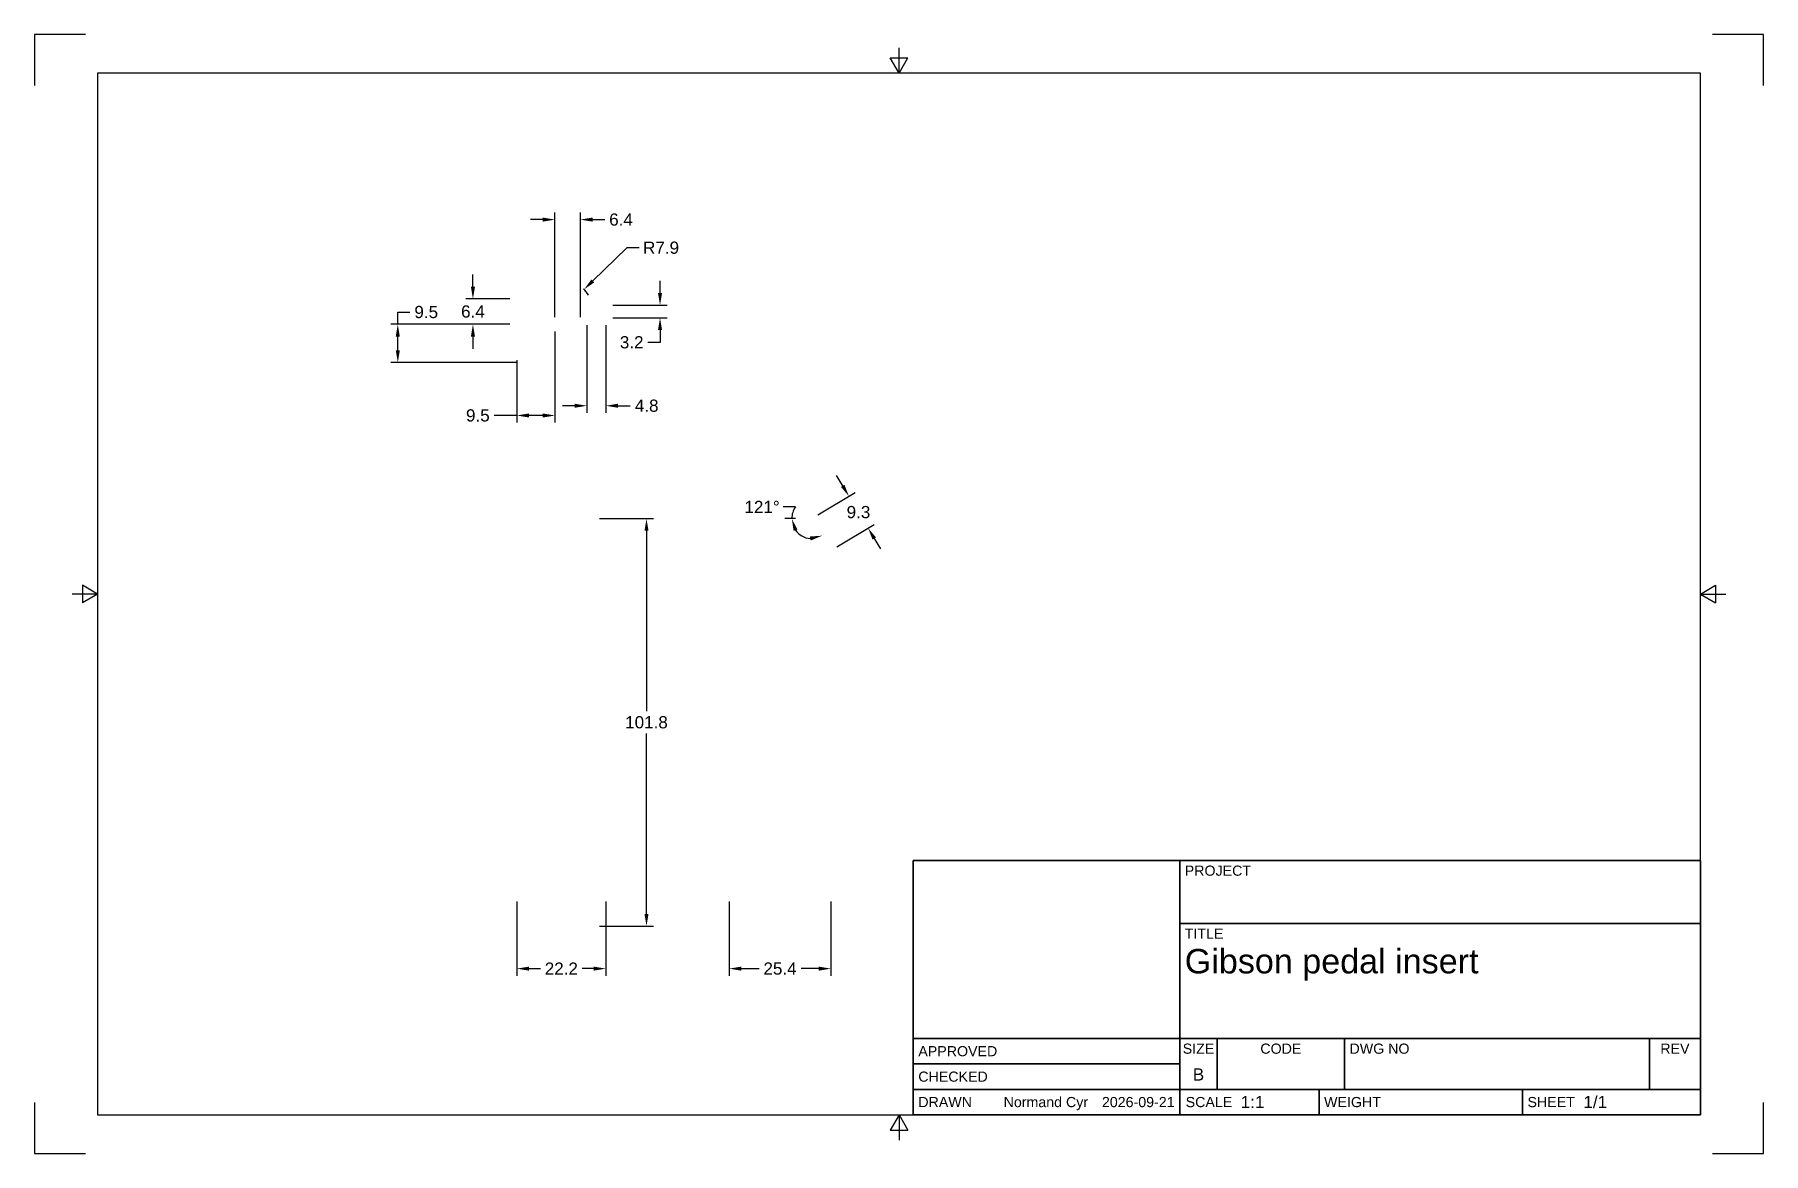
# Paper-space layout 'pédale Gibson' of a CAD drawing. Header units: inches. Extents: x 0 to 17, y 0 to 11.
import ezdxf
from ezdxf.enums import TextEntityAlignment as Align

# ---------------------------------------------------------------- set-up
doc = ezdxf.new("R2010")
doc.units = ezdxf.units.IN
doc.header["$LTSCALE"] = 0.75
doc.header["$MEASUREMENT"] = 0
for name, color, linetype, lineweight in [('Border', 7, 'Continuous', 25), ('FD_Dimensions', 7, 'Continuous', 25), ('Titleblock', 7, 'Continuous', 35)]:
    doc.layers.add(name, color=color, linetype=linetype, lineweight=lineweight)
doc.styles.add('FusionTitle', font='Arial.ttf')
doc.styles.get("Standard").update_dxf_attribs({"font": 'Arial.ttf'})
doc.dimstyles.new('Dim-Standard', dxfattribs={"dimtxt": 0.12, "dimasz": 0.12, "dimexe": 0.07, "dimexo": 0.07, "dimgap": 0.05, "dimtad": 0, "dimtih": 1, "dimtoh": 1, "dimdec": 1, "dimlfac": 25.4, "dimzin": 12, "dimdsep": 46, "dimtxsty": 'Standard', "dimcen": 0, "dimadec": 1, "dimazin": 3, "dimtp": 0.01, "dimtm": 0.01000000001, "dimtfac": 1, "dimtdec": 1, "dimtofl": 0, "dimtmove": 0, "dimatfit": 3, "dimfxl": 1, "dimtolj": 1, "dimtzin": 12, "dimarcsym": 1})

# ---------------------------------------------------------------- blocks, each defined once
blk = doc.blocks.new('ANSI_B_SHEET')
at = {"layer": 'Border'}
for p, q in [((8.41339745962156, 10.77), (8.586602540378447, 10.77)), ((8.500000000000004, 10.62), (8.41339745962156, 10.77)), ((8.500000000000004, 10.62), (8.500000000000004, 10.87)), ((8.500000000000004, 10.62), (8.586602540378447, 10.77)), ((16.38, 10.62), (0.6200000000000045, 10.62)), ((0.6200000000000045, 10.62), (0.620000000000001, 0.38)), ((16.38, 0.38), (16.38, 10.62)), ((0.6200000000000045, 5.499999999999999), (0.3700000000000045, 5.499999999999999)), ((0.470000000000006, 5.586602540378443), (0.470000000000006, 5.413397459621556)), ((0.6200000000000045, 5.499999999999999), (0.470000000000006, 5.586602540378443)), ((0.6200000000000045, 5.499999999999999), (0.470000000000006, 5.413397459621556)), ((16.38, 5.499999999999999), (16.53, 5.586602540378443)), ((16.38, 5.499999999999999), (16.63, 5.499999999999999)), ((16.38, 5.499999999999999), (16.53, 5.413397459621556)), ((16.53, 5.586602540378443), (16.53, 5.413397459621556)), ((0.6200000000000045, 0.38), (16.38, 0.3800000000000001)), ((8.5, 0.38), (8.413397459621557, 0.2299999999999943)), ((8.5, 0.38), (8.5, 0.13)), ((8.5, 0.38), (8.586602540378443, 0.2299999999999943)), ((8.413397459621557, 0.2299999999999943), (8.586602540378443, 0.2299999999999943))]:
    blk.add_line(p, q, dxfattribs=at)
at = {"layer": 'Defpoints'}
for p, q in [((0.5, 11), (0, 11)), ((0, 11), (0, 10.5)), ((17, 11), (16.5, 11)), ((17, 10.5), (17, 11)), ((0, 0.5), (0, 0)), ((17, 0), (17, 0.5)), ((0, 0), (0.5, 0)), ((16.5, 0), (17, 0))]:
    blk.add_line(p, q, dxfattribs=at)
blk = doc.blocks.new('ANSI_TITLEBLOCK')
at = {"layer": 'Titleblock'}
for p, q in [((0, 2.5), (-7.740000000000002, 2.5)), ((-7.740000000000002, 2.5), (-7.740000000000002, 0)), ((-5.120000000000001, 0), (-5.120000000000001, 2.5)), ((0, 0), (0, 2.5)), ((-5.120000000000001, 1.88), (0, 1.88)), ((-7.740000000000002, 0.7500000000000001), (0, 0.7500000000000001)), ((-4.750000000000002, 0.25), (-4.75, 0.7500000000000001)), ((-3.5, 0.25), (-3.499999999999998, 0.7500000000000001)), ((-0.5, 0.25), (-0.4999999999999991, 0.7499999999999999)), ((-7.740000000000002, 0.5), (-5.120000000000001, 0.5)), ((-7.740000000000002, 0.25), (0, 0.25)), ((-3.75, 0), (-3.75, 0.25)), ((-1.750000000000001, 0), (-1.750000000000001, 0.25)), ((-7.740000000000002, 0), (0, 0))]:
    blk.add_line(p, q, dxfattribs=at)
at = {"layer": 'Titleblock', "style": 'FusionTitle'}
for s, p in [('PROJECT', (-5.07, 2.45)), ('TITLE', (-5.07, 1.83)), ('DWG NO', (-3.449999999999998, 0.7000000000000002))]:
    blk.add_text(s, height=0.1, dxfattribs=at).set_placement(p, align=Align.TOP_LEFT)
for s, p in [('SIZE', (-4.935, 0.7000000000000011)), ('CODE', (-4.125, 0.7000000000000002)), ('REV', (-0.25, 0.7000000000000002))]:
    blk.add_text(s, height=0.1, dxfattribs=at).set_placement(p, align=Align.TOP_CENTER)
for s, p in [('APPROVED', (-7.690000000000001, 0.625)), ('CHECKED', (-7.690000000000001, 0.375)), ('DRAWN', (-7.690000000000001, 0.125)), ('SCALE', (-5.060956188370747, 0.125)), ('WEIGHT', (-3.699999999999999, 0.125)), ('SHEET', (-1.7, 0.125))]:
    blk.add_text(s, height=0.1, dxfattribs=at).set_placement(p, align=Align.MIDDLE_LEFT)
for tag, height, p in [('PROJECT_FOLDER', 0.24, (-5.07, 2.22)), ('TITLE_1', 0.24, (-5.07, 1.63)), ('TITLE_2', 0.24, (-5.07, 1.29)), ('TITLE_3', 0.12, (-5.07, 0.9499999999999996))]:
    blk.add_attdef(tag, text='', height=height, dxfattribs=at).set_placement(p, align=Align.TOP_LEFT)
for tag, height, p in [('APPROVED_BY', 0.1, (-6.851207210059467, 0.625)), ('CHECKED_BY', 0.1, (-6.851207210059467, 0.375)), ('DRAWN_BY', 0.1, (-6.851207210059467, 0.125)), ('SCALE', 0.12, (-4.520000000000001, 0.125)), ('WEIGHT', 0.12, (-3.100000000000001, 0.125)), ('SHEET', 0.12, (-1.150000000000001, 0.125))]:
    blk.add_attdef(tag, text='', height=height, dxfattribs=at).set_placement(p, align=Align.MIDDLE_LEFT)
for tag, p in [('APPROVED_DATE', (-5.170000000000001, 0.625)), ('CHECKED_DATE', (-5.170000000000001, 0.375)), ('DRAWN_DATE', (-5.170000000000001, 0.125))]:
    blk.add_attdef(tag, text='', height=0.1, dxfattribs=at).set_placement(p, align=Align.MIDDLE_RIGHT)
for tag, p in [('SIZE', (-4.935000000000002, 0.3)), ('CODE', (-4.125, 0.3)), ('REV', (-0.25, 0.3))]:
    blk.add_attdef(tag, text='', height=0.12, dxfattribs=at).set_placement(p, align=Align.BOTTOM_CENTER)
blk.add_attdef('DWG_NO', text='', height=0.12, dxfattribs=at).set_placement((-3.449999999999999, 0.3), align=Align.BOTTOM_LEFT)
blk = doc.blocks.new('*D94')
at = {"layer": 'Defpoints', "color": 0, "transparency": 16777216}
for p in [(5.485909418237497, 6.241726029833444), (6.017159418237499, 6.241726029833443), (5.485909418237497, 2.2348362298344)]:
    blk.add_point(p, dxfattribs=at)
at = {"layer": 'FD_Dimensions', "color": 0, "lineweight": -2, "transparency": 16777216}
for p, q in [((5.555909418237498, 6.241726029833444), (6.0871594182375, 6.241726029833443)), ((6.017159418237499, 6.121726029833443), (6.017159418237498, 4.349549888360524)), ((6.017159418237498, 2.3548362298344), (6.017159418237498, 4.127012371307318)), ((5.555909418237498, 2.2348362298344), (6.087159418237499, 2.2348362298344))]:
    blk.add_line(p, q, dxfattribs=at)
at = {"layer": 'FD_Dimensions', "color": 0, "transparency": 16777216}
for points in [[(5.9971594182375, 6.121726029833444), (6.037159418237499, 6.121726029833443), (6.017159418237499, 6.241726029833443)], [(5.997159418237499, 2.3548362298344), (6.037159418237498, 2.3548362298344), (6.017159418237498, 2.2348362298344)]]:
    blk.add_solid(points, dxfattribs=at)
at = {"layer": 'FD_Dimensions', "color": 0, "transparency": 16777216, "insert": (6.017159418237497, 4.238281129833923), "char_height": 0.12, "attachment_point": 5}
blk.add_mtext('\\A1;101.8', dxfattribs=at)
blk = doc.blocks.new('*D95')
at = {"layer": 'Defpoints', "color": 0, "transparency": 16777216}
for p in [(4.742223200390072, 2.5473362298344), (5.617223200390072, 2.5473362298344), (5.617223200390072, 1.8168674798344)]:
    blk.add_point(p, dxfattribs=at)
at = {"layer": 'FD_Dimensions', "color": 0, "lineweight": -2, "transparency": 16777216}
for p, q in [((4.742223200390072, 2.4773362298344), (4.742223200390072, 1.7468674798344)), ((5.617223200390072, 2.4773362298344), (5.617223200390072, 1.7468674798344)), ((4.862223200390072, 1.8168674798344), (4.97346126314587, 1.8168674798344)), ((5.497223200390072, 1.8168674798344), (5.385985137634274, 1.8168674798344))]:
    blk.add_line(p, q, dxfattribs=at)
at = {"layer": 'FD_Dimensions', "color": 0, "transparency": 16777216}
for points in [[(4.862223200390072, 1.8368674798344), (4.862223200390072, 1.7968674798344), (4.742223200390072, 1.8168674798344)], [(5.497223200390072, 1.8368674798344), (5.497223200390072, 1.7968674798344), (5.617223200390072, 1.8168674798344)]]:
    blk.add_solid(points, dxfattribs=at)
at = {"layer": 'FD_Dimensions', "color": 0, "transparency": 16777216, "insert": (5.179723200390072, 1.8168674798344), "char_height": 0.12, "attachment_point": 5}
blk.add_mtext('\\A1;22.2', dxfattribs=at)
blk = doc.blocks.new('*D96')
at = {"layer": 'Defpoints', "color": 0, "transparency": 16777216}
for p in [(6.830178664408578, 2.54733622981621), (7.830178664408564, 2.54733622981621), (7.830178664408564, 1.81686747981621)]:
    blk.add_point(p, dxfattribs=at)
at = {"layer": 'FD_Dimensions', "color": 0, "lineweight": -2, "transparency": 16777216}
for p, q in [((6.830178664408578, 2.47733622981621), (6.830178664408578, 1.74686747981621)), ((7.830178664408564, 2.47733622981621), (7.830178664408564, 1.74686747981621)), ((6.950178664408578, 1.81686747981621), (7.12354837791471, 1.81686747981621)), ((7.710178664408564, 1.81686747981621), (7.536808950902432, 1.81686747981621))]:
    blk.add_line(p, q, dxfattribs=at)
at = {"layer": 'FD_Dimensions', "color": 0, "transparency": 16777216}
for points in [[(6.950178664408578, 1.83686747981621), (6.950178664408578, 1.79686747981621), (6.830178664408578, 1.81686747981621)], [(7.710178664408564, 1.83686747981621), (7.710178664408564, 1.79686747981621), (7.830178664408564, 1.81686747981621)]]:
    blk.add_solid(points, dxfattribs=at)
at = {"layer": 'FD_Dimensions', "color": 0, "transparency": 16777216, "insert": (7.330178664408571, 1.81686747981621), "char_height": 0.12, "attachment_point": 5}
blk.add_mtext('\\A1;25.4', dxfattribs=at)
blk = doc.blocks.new('*D97')
at = {"layer": 'Defpoints', "color": 0, "transparency": 16777216}
for p in [(5.403574489818806, 8.494599496661476), (5.179723200390072, 8.276547094195708)]:
    blk.add_point(p, dxfattribs=at)
at = {"layer": 'FD_Dimensions', "color": 0, "lineweight": -2, "transparency": 16777216}
for p, q in [((5.823700417566029, 8.903842026008649), (5.489533384959439, 8.57833161920833)), ((5.943700417566028, 8.903842026008647), (5.823700417566029, 8.903842026008649))]:
    blk.add_line(p, q, dxfattribs=at)
blk.add_arc((5.179723200390072, 8.276547094195708), 0.3125, 31.41392392745582, 45.59999999999998, dxfattribs=at)
at = {"layer": 'FD_Dimensions', "color": 0, "transparency": 16777216}
blk.add_solid([(5.47557803120163, 8.592658101731768), (5.503488738717249, 8.56400513668489), (5.403574489818806, 8.494599496661476)], dxfattribs=at)
at = {"layer": 'FD_Dimensions', "color": 0, "transparency": 16777216, "insert": (6.160480772272713, 8.903842026008649), "char_height": 0.12, "attachment_point": 5}
blk.add_mtext('\\A1;R7.9', dxfattribs=at)
blk = doc.blocks.new('*D104')
at = {"layer": 'Defpoints', "color": 0, "transparency": 16777216}
for p in [(3.571530431161622, 8.151547094195617), (4.742223200390072, 8.151547094195616), (4.820038674775788, 7.776547094195572)]:
    blk.add_point(p, dxfattribs=at)
at = {"layer": 'FD_Dimensions', "color": 0, "lineweight": -2, "transparency": 16777216}
for p, q in [((3.571530431161622, 8.151547094195617), (3.571530431161622, 8.271547094195617)), ((3.571530431161622, 8.271547094195617), (3.691530431161622, 8.271547094195617)), ((4.672223200390071, 8.151547094195616), (3.501530431161622, 8.151547094195617)), ((3.571530431161622, 7.896547094195572), (3.571530431161622, 8.031547094195618)), ((4.750038674775787, 7.776547094195572), (3.501530431161622, 7.776547094195572))]:
    blk.add_line(p, q, dxfattribs=at)
at = {"layer": 'FD_Dimensions', "color": 0, "transparency": 16777216}
for points in [[(3.551530431161622, 8.031547094195618), (3.591530431161622, 8.031547094195618), (3.571530431161622, 8.151547094195617)], [(3.551530431161622, 7.896547094195572), (3.591530431161622, 7.896547094195572), (3.571530431161622, 7.776547094195572)]]:
    blk.add_solid(points, dxfattribs=at)
at = {"layer": 'FD_Dimensions', "color": 0, "transparency": 16777216, "insert": (3.85121665217117, 8.271547094195617), "char_height": 0.12, "attachment_point": 5}
blk.add_mtext('\\A1;9.5', dxfattribs=at)
blk = doc.blocks.new('*D105')
at = {"layer": 'Defpoints', "color": 0, "transparency": 16777216}
for p in [(5.117223200390072, 8.151547094195708), (4.742223200390072, 7.870297094195616), (5.117223200390072, 7.25506271919571)]:
    blk.add_point(p, dxfattribs=at)
at = {"layer": 'FD_Dimensions', "color": 0, "lineweight": -2, "transparency": 16777216}
for p, q in [((5.117223200390072, 8.081547094195708), (5.117223200390072, 7.185062719195709)), ((4.742223200390072, 7.800297094195615), (4.742223200390072, 7.185062719195709)), ((4.742223200390072, 7.25506271919571), (4.518386547095531, 7.25506271919571)), ((4.997223200390072, 7.25506271919571), (4.862223200390072, 7.25506271919571))]:
    blk.add_line(p, q, dxfattribs=at)
at = {"layer": 'FD_Dimensions', "color": 0, "transparency": 16777216}
for points in [[(4.862223200390072, 7.275062719195709), (4.862223200390072, 7.23506271919571), (4.742223200390072, 7.25506271919571)], [(4.997223200390072, 7.275062719195709), (4.997223200390072, 7.23506271919571), (5.117223200390072, 7.25506271919571)]]:
    blk.add_solid(points, dxfattribs=at)
at = {"layer": 'FD_Dimensions', "color": 0, "transparency": 16777216, "insert": (4.358700326085981, 7.25506271919571), "char_height": 0.12, "attachment_point": 5}
blk.add_mtext('\\A1;9.5', dxfattribs=at)
blk = doc.blocks.new('*D113')
at = {"layer": 'Defpoints', "color": 0, "transparency": 16777216}
for p in [(7.553451376793888, 6.241726029815254), (7.642678664408573, 6.241726029815254), (7.642678664408573, 6.241726029815254), (7.610671964063824, 6.047495114064962), (7.830178664408564, 5.929226029815255)]:
    blk.add_point(p, dxfattribs=at)
at = {"layer": 'FD_Dimensions', "color": 0, "lineweight": -2, "transparency": 16777216}
for p, q in [((7.482404270707782, 6.356015995359041), (7.362404270707783, 6.356015995359042)), ((7.483451376793887, 6.241726029815255), (7.375828270707784, 6.241726029815255))]:
    blk.add_line(p, q, dxfattribs=at)
for centre, start, end in [((7.642678664408573, 6.241726029815254), 144.507736327961, 179.9999999999999), ((7.642678664408574, 6.241726029815253), 215.4922636720389, 265.4714928600335)]:
    blk.add_arc(centre, 0.1968503937007891, start, end, dxfattribs=at)
at = {"layer": 'FD_Dimensions', "color": 0, "transparency": 16777216}
for points in [[(7.463355943117151, 6.121340064271469), (7.501452598298414, 6.133532064271469), (7.445828270707783, 6.241726029815256)], [(7.62256331591939, 6.064960341164435), (7.631709329555847, 6.026019996603019), (7.743957356421864, 6.072928209793099)]]:
    blk.add_solid(points, dxfattribs=at)
at = {"layer": 'FD_Dimensions', "color": 0, "transparency": 16777216, "insert": (7.153727599493595, 6.356015995359043), "char_height": 0.12, "attachment_point": 5}
blk.add_mtext('\\A1;121°', dxfattribs=at)
blk = doc.blocks.new('*D118')
at = {"layer": 'Defpoints', "color": 0, "transparency": 16777216}
for p in [(8.007943552806505, 6.460884962854006), (7.642678664408571, 6.241726029815254), (7.830178664408562, 5.929226029815254)]:
    blk.add_point(p, dxfattribs=at)
at = {"layer": 'FD_Dimensions', "color": 0, "lineweight": -2, "transparency": 16777216}
for p, q in [((7.946204062155204, 6.563784113939513), (7.884464571503903, 6.666683265025019)), ((7.70270316920845, 6.27774073269518), (8.067968057606384, 6.496899665733933)), ((7.890203169208441, 5.96524073269518), (8.255468057606377, 6.184399665733934)), ((8.2571830434578, 6.045485811768501), (8.318922534109102, 5.942586660682995))]:
    blk.add_line(p, q, dxfattribs=at)
at = {"layer": 'FD_Dimensions', "color": 0, "transparency": 16777216}
for points in [[(7.963353920669456, 6.574074029048063), (7.929054203640955, 6.553494198830963), (8.007943552806505, 6.460884962854006)], [(8.274332901972052, 6.055775726877051), (8.24003318494355, 6.035195896659951), (8.195443552806498, 6.148384962854007)]]:
    blk.add_solid(points, dxfattribs=at)
at = {"layer": 'FD_Dimensions', "color": 0, "transparency": 16777216, "insert": (8.101693552806502, 6.30463496285401), "char_height": 0.12, "attachment_point": 5}
blk.add_mtext('\\A1;9.3', dxfattribs=at)
blk = doc.blocks.new('*D119')
at = {"layer": 'Defpoints', "color": 0, "transparency": 16777216}
for p in [(5.367223200390072, 9.180843969195708), (5.117223200390072, 8.151547094195708), (5.367223200390072, 8.151547094195708)]:
    blk.add_point(p, dxfattribs=at)
at = {"layer": 'FD_Dimensions', "color": 0, "lineweight": -2, "transparency": 16777216}
for p, q in [((4.997223200390072, 9.180843969195708), (4.877223200390072, 9.180843969195708)), ((5.117223200390072, 8.221547094195708), (5.117223200390072, 9.250843969195708)), ((5.367223200390072, 8.221547094195708), (5.367223200390072, 9.250843969195708)), ((5.487223200390072, 9.180843969195708), (5.607223200390072, 9.180843969195708))]:
    blk.add_line(p, q, dxfattribs=at)
at = {"layer": 'FD_Dimensions', "color": 0, "transparency": 16777216}
for points in [[(4.997223200390072, 9.200843969195708), (4.997223200390072, 9.160843969195708), (5.117223200390072, 9.180843969195708)], [(5.487223200390072, 9.200843969195708), (5.487223200390072, 9.160843969195708), (5.367223200390072, 9.180843969195708)]]:
    blk.add_solid(points, dxfattribs=at)
at = {"layer": 'FD_Dimensions', "color": 0, "transparency": 16777216, "insert": (5.766541072149963, 9.180843969195708), "char_height": 0.12, "attachment_point": 5}
blk.add_mtext('\\A1;6.4', dxfattribs=at)
blk = doc.blocks.new('*D120')
at = {"layer": 'Defpoints', "color": 0, "transparency": 16777216}
for p in [(4.310582575390077, 8.401547094195616), (4.742223200390072, 8.401547094195616), (4.742223200390072, 8.151547094195616)]:
    blk.add_point(p, dxfattribs=at)
at = {"layer": 'FD_Dimensions', "color": 0, "lineweight": -2, "transparency": 16777216}
for p, q in [((4.310582575390077, 8.521547094195615), (4.310582575390077, 8.641547094195616)), ((4.672223200390071, 8.401547094195616), (4.240582575390077, 8.401547094195616)), ((4.672223200390071, 8.151547094195616), (4.240582575390077, 8.151547094195616)), ((4.310582575390077, 8.031547094195616), (4.310582575390077, 7.911547094195616))]:
    blk.add_line(p, q, dxfattribs=at)
at = {"layer": 'FD_Dimensions', "color": 0, "transparency": 16777216}
for points in [[(4.290582575390077, 8.521547094195615), (4.330582575390077, 8.521547094195615), (4.310582575390077, 8.401547094195616)], [(4.290582575390077, 8.031547094195616), (4.330582575390077, 8.031547094195616), (4.310582575390077, 8.151547094195616)]]:
    blk.add_solid(points, dxfattribs=at)
at = {"layer": 'FD_Dimensions', "color": 0, "transparency": 16777216, "insert": (4.310582575390076, 8.276547094195617), "char_height": 0.12, "attachment_point": 5}
blk.add_mtext('\\A1;6.4', dxfattribs=at)
blk = doc.blocks.new('*D1086')
at = {"layer": 'Defpoints', "color": 0, "transparency": 16777216}
for p in [(5.617223200390072, 8.339047094195616), (5.617223200390072, 8.214047094195616), (6.15015742311935, 8.214047094195616)]:
    blk.add_point(p, dxfattribs=at)
at = {"layer": 'FD_Dimensions', "color": 0, "lineweight": -2, "transparency": 16777216}
for p, q in [((6.15015742311935, 8.459047094195615), (6.15015742311935, 8.579047094195616)), ((5.687223200390072, 8.339047094195616), (6.220157423119351, 8.339047094195616)), ((5.687223200390072, 8.214047094195616), (6.220157423119351, 8.214047094195616)), ((6.15015742311935, 8.094047094195616), (6.15015742311935, 7.974047094195615)), ((6.15015742311935, 7.974047094195615), (6.03015742311935, 7.974047094195615))]:
    blk.add_line(p, q, dxfattribs=at)
at = {"layer": 'FD_Dimensions', "color": 0, "transparency": 16777216}
for points in [[(6.130157423119351, 8.459047094195615), (6.17015742311935, 8.459047094195615), (6.15015742311935, 8.339047094195616)], [(6.130157423119351, 8.094047094195616), (6.17015742311935, 8.094047094195616), (6.15015742311935, 8.214047094195616)]]:
    blk.add_solid(points, dxfattribs=at)
at = {"layer": 'FD_Dimensions', "color": 0, "transparency": 16777216, "insert": (5.871576249858776, 7.974047094195617), "char_height": 0.12, "attachment_point": 5}
blk.add_mtext('\\A1;3.2', dxfattribs=at)
blk = doc.blocks.new('*D1087')
at = {"layer": 'Defpoints', "color": 0, "transparency": 16777216}
for p in [(5.429723200390072, 8.214047094195708), (5.617223200390072, 8.214047094195616), (5.617223200390072, 7.350765844195616)]:
    blk.add_point(p, dxfattribs=at)
at = {"layer": 'FD_Dimensions', "color": 0, "lineweight": -2, "transparency": 16777216}
for p, q in [((5.429723200390072, 8.144047094195708), (5.429723200390072, 7.280765844195615)), ((5.617223200390072, 8.144047094195615), (5.617223200390072, 7.280765844195615)), ((5.309723200390072, 7.350765844195616), (5.189723200390072, 7.350765844195616)), ((5.737223200390072, 7.350765844195616), (5.857223200390072, 7.350765844195616))]:
    blk.add_line(p, q, dxfattribs=at)
at = {"layer": 'FD_Dimensions', "color": 0, "transparency": 16777216}
for points in [[(5.309723200390072, 7.370765844195615), (5.309723200390072, 7.330765844195616), (5.429723200390072, 7.350765844195616)], [(5.737223200390072, 7.370765844195615), (5.737223200390072, 7.330765844195616), (5.617223200390072, 7.350765844195616)]]:
    blk.add_solid(points, dxfattribs=at)
at = {"layer": 'FD_Dimensions', "color": 0, "transparency": 16777216, "insert": (6.018996733814356, 7.350765844195616), "char_height": 0.12, "attachment_point": 5}
blk.add_mtext('\\A1;4.8', dxfattribs=at)

psp = doc.layouts.new('pédale Gibson')

# ---------------------------------------------------------------- block references
at = {"layer": 'Border'}
psp.add_blockref('ANSI_B_SHEET', (0, 0), dxfattribs=at)
at = {"layer": 'Titleblock'}
psp.add_blockref('ANSI_TITLEBLOCK', (16.38, 0.38), dxfattribs=at).add_auto_attribs({'SHEET': '1/1', 'SCALE': '1:1', 'DRAWN_DATE': '2026-09-21', 'DRAWN_BY': 'Normand Cyr', 'SIZE': 'B', 'TITLE_1': 'Gibson pedal insert'})

# ---------------------------------------------------------------- dimensions: what is measured, and where the dimension line sits
at = {"layer": 'FD_Dimensions', "transparency": 33554687}
for base, p1, p2, picture, middle in [((5.367223200390072, 9.180843969195708), (5.117223200390072, 8.151547094195708), (5.367223200390072, 8.151547094195708), '*D119', (5.766541072149963, 9.180843969195708)), ((5.117223200390072, 7.25506271919571), (4.742223200390072, 7.870297094195616), (5.117223200390072, 8.151547094195708), '*D105', (4.358700326085981, 7.25506271919571)), ((5.617223200390072, 1.8168674798344), (4.742223200390072, 2.5473362298344), (5.617223200390072, 2.5473362298344), '*D95', (5.179723200390072, 1.8168674798344)), ((7.830178664408564, 1.81686747981621), (6.830178664408578, 2.54733622981621), (7.830178664408564, 2.54733622981621), '*D96', (7.330178664408571, 1.81686747981621))]:
    dim = psp.add_linear_dim(base=base, p1=p1, p2=p2, dimstyle='Dim-Standard', override={"dimlfac": -25.4}, dxfattribs=at)
    dim.commit()
    dim.dimension.update_dxf_attribs({"geometry": picture, "text_midpoint": middle, "dimtype": 160})
dim = psp.add_radius_dim(center=(5.179723200390072, 8.276547094195708), mpoint=(5.403574489818806, 8.494599496661476), dimstyle='Dim-Standard', override={"dimlfac": -25.4}, dxfattribs=at)
dim.commit()
dim.dimension.update_dxf_attribs({"geometry": '*D97', "text_midpoint": (6.160480772272713, 8.903842026008649), "dimtype": 164})
for base, p1, p2, angle, picture, middle in [((4.310582575390077, 8.401547094195616), (4.742223200390072, 8.151547094195616), (4.742223200390072, 8.401547094195616), 90, '*D120', (4.310582575390076, 8.276547094195617)), ((3.571530431161622, 8.151547094195617), (4.820038674775788, 7.776547094195572), (4.742223200390072, 8.151547094195616), 90, '*D104', (3.85121665217117, 8.271547094195617)), ((8.007943552806505, 6.460884962854006), (7.830178664408564, 5.929226029815254), (7.642678664408572, 6.241726029815254), 120.9637565320726, '*D118', (8.101693552806502, 6.30463496285401)), ((6.017159418237499, 6.241726029833443), (5.485909418237497, 2.2348362298344), (5.485909418237497, 6.241726029833444), 90, '*D94', (6.017159418237497, 4.238281129833923))]:
    dim = psp.add_linear_dim(base=base, p1=p1, p2=p2, angle=angle, dimstyle='Dim-Standard', override={"dimlfac": -25.4}, dxfattribs=at)
    dim.commit()
    dim.dimension.update_dxf_attribs({"geometry": picture, "text_midpoint": middle, "dimtype": 160})
at = {"layer": 'FD_Dimensions'}
for base, p1, angle, picture, middle in [((6.15015742311935, 8.214047094195616), (5.617223200390072, 8.339047094195616), 270, '*D1086', (5.871576249858776, 7.974047094195617)), ((5.617223200390072, 7.350765844195616), (5.429723200390072, 8.214047094195708), 359.99999999997175, '*D1087', (6.018996733814356, 7.350765844195616))]:
    dim = psp.add_linear_dim(base=base, p1=p1, p2=(5.617223200390072, 8.214047094195616), angle=angle, dimstyle='Dim-Standard', override={"dimlfac": -25.4}, dxfattribs=at)
    dim.commit()
    dim.dimension.update_dxf_attribs({"geometry": picture, "text_midpoint": middle, "dimtype": 161})
at = {"layer": 'FD_Dimensions', "transparency": 33554687}
dim = psp.add_angular_dim_2l(base=(7.610671964063824, 6.047495114064962), line1=((7.642678664408572, 6.241726029815254), (7.830178664408564, 5.929226029815254)), line2=((7.553451376793888, 6.241726029815254), (7.642678664408572, 6.241726029815254)), dimstyle='Dim-Standard', override={"dimpost": ''}, dxfattribs=at)
dim.commit()
dim.dimension.update_dxf_attribs({"geometry": '*D113', "text_midpoint": (7.153727599493595, 6.356015995359043)})

doc.saveas('drawing.dxf')
